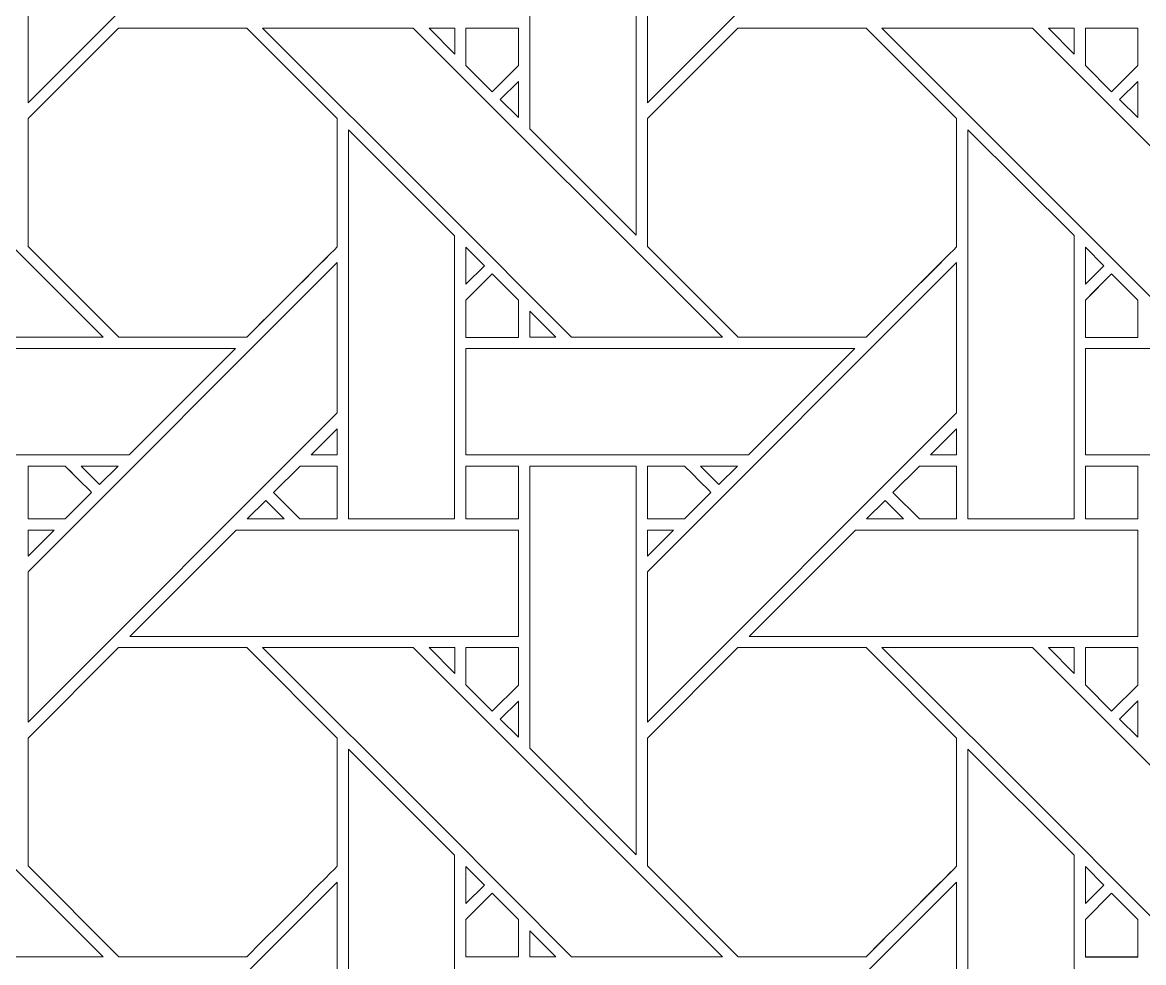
# Model space of a CAD drawing. Header units: inches. Extents: x 4.4 to 20.4, y 1.1 to 17.1.
# Drawn here: x 11.663 to 13.38, y 3.631 to 5.071 of the extents above; entities that cross this region are included whole.
import ezdxf

# ---------------------------------------------------------------- set-up
doc = ezdxf.new("R2010")
doc.units = ezdxf.units.IN
doc.header["$MEASUREMENT"] = 0
doc.layers.add('Design', color=7, linetype='Continuous', lineweight=0)

msp = doc.modelspace()

# ---------------------------------------------------------------- linework, layer by layer
at = {"layer": 'Design'}
for points, knots in [([(12.3829, 17.0948), (7.9646, 17.0948), (4.3829, 13.513), (4.3829, 9.0948), (4.3829, 4.6765), (7.9646, 1.0948), (12.3829, 1.0948), (16.8011, 1.0948), (20.3829, 4.6765), (20.3829, 9.0948), (20.3829, 13.513), (16.8011, 17.0948), (12.3829, 17.0948)], [0, 0, 0, 0, 1, 1, 1, 2, 2, 2, 3, 3, 3, 4, 4, 4, 4]), ([(12.3829, 16.2388), (8.4373, 16.2388), (5.2388, 13.0403), (5.2388, 9.0948), (5.2388, 5.1492), (8.4373, 1.9507), (12.3829, 1.9507), (16.3284, 1.9507), (19.5269, 5.1492), (19.5269, 9.0948), (19.5269, 13.0403), (16.3284, 16.2388), (12.3829, 16.2388)], [0, 0, 0, 0, 1, 1, 1, 2, 2, 2, 3, 3, 3, 4, 4, 4, 4]), ([(11.6717, 5.1782), (11.6717, 5.1782), (12.1453, 5.6518), (12.1453, 5.6518), (12.1453, 5.6518), (12.1453, 5.4217), (12.1453, 5.4217), (12.1453, 5.4217), (11.6717, 4.9481), (11.6717, 4.9481), (11.6717, 4.9481), (11.6717, 5.1782), (11.6717, 5.1782)], [0, 0, 0, 0, 1, 1, 1, 2, 2, 2, 3, 3, 3, 4, 4, 4, 4]), ([(12.6204, 5.1782), (12.6204, 5.1782), (13.0941, 5.6518), (13.0941, 5.6518), (13.0941, 5.6518), (13.0941, 5.4217), (13.0941, 5.4217), (13.0941, 5.4217), (12.6204, 4.9481), (12.6204, 4.9481), (12.6204, 4.9481), (12.6204, 5.1782), (12.6204, 5.1782)], [0, 0, 0, 0, 1, 1, 1, 2, 2, 2, 3, 3, 3, 4, 4, 4, 4]), ([(12.6032, 5.3403), (12.6032, 5.3403), (12.6032, 4.7452), (12.6032, 4.7452), (12.6032, 4.7452), (12.4403, 4.9081), (12.4403, 4.9081), (12.4403, 4.9081), (12.4403, 5.3403), (12.4403, 5.3403), (12.4403, 5.3403), (12.6032, 5.3403), (12.6032, 5.3403)], [0, 0, 0, 0, 1, 1, 1, 2, 2, 2, 3, 3, 3, 4, 4, 4, 4]), ([(11.0821, 5.0624), (11.0821, 5.0624), (11.313, 5.0624), (11.313, 5.0624), (11.313, 5.0624), (11.7867, 4.5888), (11.7867, 4.5888), (11.7867, 4.5888), (11.5557, 4.5888), (11.5557, 4.5888), (11.5557, 4.5888), (11.0821, 5.0624), (11.0821, 5.0624)], [0, 0, 0, 0, 1, 1, 1, 2, 2, 2, 3, 3, 3, 4, 4, 4, 4]), ([(12.0066, 4.5888), (12.0066, 4.5888), (11.8109, 4.5888), (11.8109, 4.5888), (11.8109, 4.5888), (11.6717, 4.728), (11.6717, 4.728), (11.6717, 4.728), (11.6717, 4.9237), (11.6717, 4.9237), (11.6717, 4.9237), (11.8104, 5.0624), (11.8104, 5.0624), (11.8104, 5.0624), (12.0066, 5.0624), (12.0066, 5.0624), (12.0066, 5.0624), (12.1453, 4.9237), (12.1453, 4.9237), (12.1453, 4.9237), (12.1453, 4.7274), (12.1453, 4.7274), (12.1275, 4.7095), (12.0156, 4.5978), (12.0066, 4.5888)], [0, 0, 0, 0, 1, 1, 1, 2, 2, 2, 3, 3, 3, 4, 4, 4, 5, 5, 5, 6, 6, 6, 7, 7, 7, 8, 8, 8, 8]), ([(11.6717, 4.728), (11.6717, 4.728), (11.6717, 4.9237), (11.6717, 4.9237), (11.6717, 4.9237), (11.8104, 5.0624), (11.8104, 5.0624), (11.8104, 5.0624), (12.0066, 5.0624), (12.0066, 5.0624), (12.0066, 5.0624), (12.1453, 4.9237), (12.1453, 4.9237), (12.1453, 4.9237), (12.1453, 4.7274), (12.1453, 4.7274), (12.1274, 4.7094), (12.0155, 4.5977), (12.0066, 4.5888), (12.0066, 4.5888), (11.8109, 4.5888), (11.8109, 4.5888), (11.8109, 4.5888), (11.6717, 4.728), (11.6717, 4.728)], [0, 0, 0, 0, 1, 1, 1, 2, 2, 2, 3, 3, 3, 4, 4, 4, 5, 5, 5, 6, 6, 6, 7, 7, 7, 8, 8, 8, 8]), ([(12.3052, 4.7887), (12.3052, 4.7887), (12.0308, 5.0624), (12.0308, 5.0624), (12.0308, 5.0624), (12.2618, 5.0624), (12.2618, 5.0624), (12.2618, 5.0624), (12.7354, 4.5888), (12.7354, 4.5888), (12.7354, 4.5888), (12.5044, 4.5888), (12.5044, 4.5888), (12.5044, 4.5888), (12.3052, 4.7887), (12.3052, 4.7887)], [0, 0, 0, 0, 1, 1, 1, 2, 2, 2, 3, 3, 3, 4, 4, 4, 5, 5, 5, 5]), ([(12.3253, 5.0624), (12.3253, 5.0624), (12.3253, 5.0226), (12.3253, 5.0226), (12.3253, 5.0226), (12.2859, 5.0624), (12.2859, 5.0624), (12.2859, 5.0624), (12.3253, 5.0624), (12.3253, 5.0624)], [0, 0, 0, 0, 1, 1, 1, 2, 2, 2, 3, 3, 3, 3]), ([(12.4228, 5.0624), (12.4228, 5.0624), (12.4228, 5.0048), (12.4228, 5.0048), (12.4228, 5.0048), (12.3828, 4.9648), (12.3828, 4.9648), (12.3828, 4.9648), (12.3425, 5.0052), (12.3425, 5.0052), (12.3425, 5.0052), (12.3425, 5.0624), (12.3425, 5.0624), (12.3425, 5.0624), (12.4228, 5.0624), (12.4228, 5.0624)], [0, 0, 0, 0, 1, 1, 1, 2, 2, 2, 3, 3, 3, 4, 4, 4, 5, 5, 5, 5]), ([(12.3828, 4.9648), (12.3828, 4.9648), (12.3425, 5.0052), (12.3425, 5.0052), (12.3425, 5.0052), (12.3425, 5.0624), (12.3425, 5.0624), (12.3425, 5.0624), (12.4228, 5.0624), (12.4228, 5.0624), (12.4228, 5.0624), (12.4228, 5.0048), (12.4228, 5.0048), (12.4228, 5.0048), (12.3828, 4.9648), (12.3828, 4.9648)], [0, 0, 0, 0, 1, 1, 1, 2, 2, 2, 3, 3, 3, 4, 4, 4, 5, 5, 5, 5]), ([(12.7591, 5.0624), (12.7591, 5.0624), (12.9553, 5.0624), (12.9553, 5.0624), (12.9553, 5.0624), (13.0941, 4.9237), (13.0941, 4.9237), (13.0941, 4.9237), (13.0941, 4.7274), (13.0941, 4.7274), (13.0763, 4.7095), (12.9643, 4.5978), (12.9553, 4.5888), (12.9553, 4.5888), (12.7596, 4.5888), (12.7596, 4.5888), (12.7596, 4.5888), (12.6204, 4.728), (12.6204, 4.728), (12.6204, 4.728), (12.6204, 4.9237), (12.6204, 4.9237), (12.6204, 4.9237), (12.7591, 5.0624), (12.7591, 5.0624)], [0, 0, 0, 0, 1, 1, 1, 2, 2, 2, 3, 3, 3, 4, 4, 4, 5, 5, 5, 6, 6, 6, 7, 7, 7, 8, 8, 8, 8]), ([(12.6204, 4.9237), (12.6204, 4.9237), (12.7591, 5.0624), (12.7591, 5.0624), (12.7591, 5.0624), (12.9553, 5.0624), (12.9553, 5.0624), (12.9553, 5.0624), (13.0941, 4.9237), (13.0941, 4.9237), (13.0941, 4.9237), (13.0941, 4.7274), (13.0941, 4.7274), (13.0757, 4.7089), (12.9639, 4.5973), (12.9553, 4.5888), (12.9553, 4.5888), (12.7596, 4.5888), (12.7596, 4.5888), (12.7596, 4.5888), (12.6204, 4.728), (12.6204, 4.728), (12.6204, 4.728), (12.6204, 4.9237), (12.6204, 4.9237)], [0, 0, 0, 0, 1, 1, 1, 2, 2, 2, 3, 3, 3, 4, 4, 4, 5, 5, 5, 6, 6, 6, 7, 7, 7, 8, 8, 8, 8]), ([(12.9795, 5.0624), (12.9795, 5.0624), (13.2105, 5.0624), (13.2105, 5.0624), (13.2105, 5.0624), (13.6841, 4.5888), (13.6841, 4.5888), (13.6841, 4.5888), (13.4531, 4.5888), (13.4531, 4.5888), (13.4531, 4.5888), (12.9795, 5.0624), (12.9795, 5.0624)], [0, 0, 0, 0, 1, 1, 1, 2, 2, 2, 3, 3, 3, 4, 4, 4, 4]), ([(13.2741, 5.0624), (13.2741, 5.0624), (13.2741, 5.0226), (13.2741, 5.0226), (13.2741, 5.0226), (13.2346, 5.0624), (13.2346, 5.0624), (13.2346, 5.0624), (13.2741, 5.0624), (13.2741, 5.0624)], [0, 0, 0, 0, 1, 1, 1, 2, 2, 2, 3, 3, 3, 3]), ([(13.3715, 5.0624), (13.3715, 5.0624), (13.3715, 5.0048), (13.3715, 5.0048), (13.3715, 5.0048), (13.3316, 4.9648), (13.3316, 4.9648), (13.3316, 4.9648), (13.2913, 5.0052), (13.2913, 5.0052), (13.2913, 5.0052), (13.2913, 5.0624), (13.2913, 5.0624), (13.2913, 5.0624), (13.3715, 5.0624), (13.3715, 5.0624)], [0, 0, 0, 0, 1, 1, 1, 2, 2, 2, 3, 3, 3, 4, 4, 4, 5, 5, 5, 5]), ([(13.3316, 4.9648), (13.3316, 4.9648), (13.2913, 5.0052), (13.2913, 5.0052), (13.2913, 5.0052), (13.2913, 5.0624), (13.2913, 5.0624), (13.2913, 5.0624), (13.3715, 5.0624), (13.3715, 5.0624), (13.3715, 5.0624), (13.3715, 5.0048), (13.3715, 5.0048), (13.3715, 5.0048), (13.3316, 4.9648), (13.3316, 4.9648)], [0, 0, 0, 0, 1, 1, 1, 2, 2, 2, 3, 3, 3, 4, 4, 4, 5, 5, 5, 5]), ([(12.4228, 4.9806), (12.4228, 4.9806), (12.4228, 4.9254), (12.4228, 4.9254), (12.4228, 4.9254), (12.395, 4.9528), (12.395, 4.9528), (12.395, 4.9528), (12.4228, 4.9806), (12.4228, 4.9806)], [0, 0, 0, 0, 1, 1, 1, 2, 2, 2, 3, 3, 3, 3]), ([(13.3715, 4.9806), (13.3715, 4.9806), (13.3715, 4.9254), (13.3715, 4.9254), (13.3715, 4.9254), (13.3438, 4.9528), (13.3438, 4.9528), (13.3438, 4.9528), (13.3715, 4.9806), (13.3715, 4.9806)], [0, 0, 0, 0, 1, 1, 1, 2, 2, 2, 3, 3, 3, 3]), ([(12.3252, 4.7444), (12.3252, 4.7444), (12.3252, 4.3108), (12.3252, 4.3108), (12.3252, 4.3108), (12.1625, 4.3108), (12.1625, 4.3108), (12.1625, 4.3108), (12.1625, 4.9066), (12.1625, 4.9066), (12.1625, 4.9066), (12.3252, 4.7444), (12.3252, 4.7444)], [0, 0, 0, 0, 1, 1, 1, 2, 2, 2, 3, 3, 3, 4, 4, 4, 4]), ([(13.274, 4.7445), (13.274, 4.7445), (13.274, 4.3108), (13.274, 4.3108), (13.274, 4.3108), (13.1112, 4.3108), (13.1112, 4.3108), (13.1112, 4.3108), (13.1112, 4.9066), (13.1112, 4.9066), (13.1112, 4.9066), (13.274, 4.7445), (13.274, 4.7445)], [0, 0, 0, 0, 1, 1, 1, 2, 2, 2, 3, 3, 3, 4, 4, 4, 4]), ([(12.3425, 4.6702), (12.3425, 4.6702), (12.3425, 4.727), (12.3425, 4.727), (12.3425, 4.727), (12.3707, 4.6984), (12.3707, 4.6984), (12.3707, 4.6984), (12.3425, 4.6702), (12.3425, 4.6702)], [0, 0, 0, 0, 1, 1, 1, 2, 2, 2, 3, 3, 3, 3]), ([(13.2913, 4.6702), (13.2913, 4.6702), (13.2913, 4.727), (13.2913, 4.727), (13.2913, 4.727), (13.3195, 4.6984), (13.3195, 4.6984), (13.3195, 4.6984), (13.2913, 4.6702), (13.2913, 4.6702)], [0, 0, 0, 0, 1, 1, 1, 2, 2, 2, 3, 3, 3, 3]), ([(11.6717, 4.2294), (11.6717, 4.2294), (12.1453, 4.7031), (12.1453, 4.7031), (12.1453, 4.7031), (12.1453, 4.473), (12.1453, 4.473), (12.1453, 4.473), (11.6717, 3.9994), (11.6717, 3.9994), (11.6717, 3.9994), (11.6717, 4.2294), (11.6717, 4.2294)], [0, 0, 0, 0, 1, 1, 1, 2, 2, 2, 3, 3, 3, 4, 4, 4, 4]), ([(12.6204, 4.2294), (12.6204, 4.2294), (13.0941, 4.7031), (13.0941, 4.7031), (13.0941, 4.7031), (13.0941, 4.473), (13.0941, 4.473), (13.0941, 4.473), (12.6204, 3.9994), (12.6204, 3.9994), (12.6204, 3.9994), (12.6204, 4.2294), (12.6204, 4.2294)], [0, 0, 0, 0, 1, 1, 1, 2, 2, 2, 3, 3, 3, 4, 4, 4, 4]), ([(12.3425, 4.5885), (12.3425, 4.5885), (12.3425, 4.6458), (12.3425, 4.6458), (12.3425, 4.6458), (12.3829, 4.6861), (12.3829, 4.6861), (12.3829, 4.6861), (12.4232, 4.6458), (12.4232, 4.6458), (12.4232, 4.6458), (12.4232, 4.5885), (12.4232, 4.5885), (12.4232, 4.5885), (12.3425, 4.5885), (12.3425, 4.5885)], [0, 0, 0, 0, 1, 1, 1, 2, 2, 2, 3, 3, 3, 4, 4, 4, 5, 5, 5, 5]), ([(12.3829, 4.6861), (12.3829, 4.6861), (12.4232, 4.6458), (12.4232, 4.6458), (12.4232, 4.6458), (12.4232, 4.5885), (12.4232, 4.5885), (12.4232, 4.5885), (12.3425, 4.5885), (12.3425, 4.5885), (12.3425, 4.5885), (12.3425, 4.6458), (12.3425, 4.6458), (12.3425, 4.6458), (12.3829, 4.6861), (12.3829, 4.6861)], [0, 0, 0, 0, 1, 1, 1, 2, 2, 2, 3, 3, 3, 4, 4, 4, 5, 5, 5, 5]), ([(13.2913, 4.5885), (13.2913, 4.5885), (13.2913, 4.6458), (13.2913, 4.6458), (13.2913, 4.6458), (13.3316, 4.6861), (13.3316, 4.6861), (13.3316, 4.6861), (13.3719, 4.6458), (13.3719, 4.6458), (13.3719, 4.6458), (13.3719, 4.5885), (13.3719, 4.5885), (13.3719, 4.5885), (13.2913, 4.5885), (13.2913, 4.5885)], [0, 0, 0, 0, 1, 1, 1, 2, 2, 2, 3, 3, 3, 4, 4, 4, 5, 5, 5, 5]), ([(13.3048, 4.6594), (13.3048, 4.6594), (13.3316, 4.6861), (13.3316, 4.6861), (13.3316, 4.6861), (13.3719, 4.6458), (13.3719, 4.6458), (13.3719, 4.6458), (13.3719, 4.5885), (13.3719, 4.5885), (13.3719, 4.5885), (13.2913, 4.5885), (13.2913, 4.5885), (13.2913, 4.5885), (13.2913, 4.6458), (13.2913, 4.6458), (13.2913, 4.6458), (13.3048, 4.6594), (13.3048, 4.6594)], [0, 0, 0, 0, 1, 1, 1, 2, 2, 2, 3, 3, 3, 4, 4, 4, 5, 5, 5, 6, 6, 6, 6]), ([(12.4802, 4.5888), (12.4802, 4.5888), (12.4405, 4.5888), (12.4405, 4.5888), (12.4405, 4.5888), (12.4405, 4.6286), (12.4405, 4.6286), (12.4405, 4.6286), (12.4802, 4.5888), (12.4802, 4.5888)], [0, 0, 0, 0, 1, 1, 1, 2, 2, 2, 3, 3, 3, 3]), ([(11.3938, 4.4088), (11.3938, 4.4088), (11.3938, 4.5715), (11.3938, 4.5715), (11.3938, 4.5715), (11.9895, 4.5715), (11.9895, 4.5715), (11.9895, 4.5715), (11.8268, 4.4088), (11.8268, 4.4088), (11.8268, 4.4088), (11.3938, 4.4088), (11.3938, 4.4088)], [0, 0, 0, 0, 1, 1, 1, 2, 2, 2, 3, 3, 3, 4, 4, 4, 4]), ([(12.3425, 4.4088), (12.3425, 4.4088), (12.3425, 4.5715), (12.3425, 4.5715), (12.3425, 4.5715), (12.9382, 4.5715), (12.9382, 4.5715), (12.9382, 4.5715), (12.7755, 4.4088), (12.7755, 4.4088), (12.7755, 4.4088), (12.3425, 4.4088), (12.3425, 4.4088)], [0, 0, 0, 0, 1, 1, 1, 2, 2, 2, 3, 3, 3, 4, 4, 4, 4]), ([(13.2913, 4.4088), (13.2913, 4.4088), (13.2913, 4.5715), (13.2913, 4.5715), (13.2913, 4.5715), (13.887, 4.5715), (13.887, 4.5715), (13.887, 4.5715), (13.7242, 4.4088), (13.7242, 4.4088), (13.7242, 4.4088), (13.2913, 4.4088), (13.2913, 4.4088)], [0, 0, 0, 0, 1, 1, 1, 2, 2, 2, 3, 3, 3, 4, 4, 4, 4]), ([(12.1056, 4.4089), (12.1056, 4.4089), (12.1453, 4.4486), (12.1453, 4.4486), (12.1453, 4.4486), (12.1453, 4.4089), (12.1453, 4.4089), (12.1453, 4.4089), (12.1056, 4.4089), (12.1056, 4.4089)], [0, 0, 0, 0, 1, 1, 1, 2, 2, 2, 3, 3, 3, 3]), ([(13.0543, 4.4089), (13.0543, 4.4089), (13.0941, 4.4486), (13.0941, 4.4486), (13.0941, 4.4486), (13.0941, 4.4089), (13.0941, 4.4089), (13.0941, 4.4089), (13.0543, 4.4089), (13.0543, 4.4089)], [0, 0, 0, 0, 1, 1, 1, 2, 2, 2, 3, 3, 3, 3]), ([(11.6717, 4.3107), (11.6717, 4.3107), (11.6717, 4.3915), (11.6717, 4.3915), (11.6717, 4.3915), (11.7287, 4.3915), (11.7287, 4.3915), (11.7339, 4.3864), (11.7646, 4.3556), (11.7691, 4.3512), (11.7691, 4.3512), (11.7286, 4.3107), (11.7286, 4.3107), (11.7286, 4.3107), (11.6717, 4.3107), (11.6717, 4.3107)], [0, 0, 0, 0, 1, 1, 1, 2, 2, 2, 3, 3, 3, 4, 4, 4, 5, 5, 5, 5]), ([(11.6717, 4.3915), (11.6717, 4.3915), (11.7287, 4.3915), (11.7287, 4.3915), (11.7337, 4.3865), (11.7645, 4.3557), (11.7691, 4.3512), (11.7691, 4.3512), (11.7286, 4.3107), (11.7286, 4.3107), (11.7286, 4.3107), (11.6717, 4.3107), (11.6717, 4.3107), (11.6717, 4.3107), (11.6717, 4.3915), (11.6717, 4.3915)], [0, 0, 0, 0, 1, 1, 1, 2, 2, 2, 3, 3, 3, 4, 4, 4, 5, 5, 5, 5]), ([(11.8095, 4.3916), (11.8095, 4.3916), (11.7813, 4.3634), (11.7813, 4.3634), (11.7813, 4.3634), (11.7531, 4.3916), (11.7531, 4.3916), (11.7531, 4.3916), (11.8095, 4.3916), (11.8095, 4.3916)], [0, 0, 0, 0, 1, 1, 1, 2, 2, 2, 3, 3, 3, 3]), ([(12.0882, 4.3107), (12.0882, 4.3107), (12.0479, 4.3511), (12.0479, 4.3511), (12.0479, 4.3511), (12.0883, 4.3915), (12.0883, 4.3915), (12.0883, 4.3915), (12.1453, 4.3915), (12.1453, 4.3915), (12.1453, 4.3915), (12.1453, 4.3107), (12.1453, 4.3107), (12.1453, 4.3107), (12.0882, 4.3107), (12.0882, 4.3107)], [0, 0, 0, 0, 1, 1, 1, 2, 2, 2, 3, 3, 3, 4, 4, 4, 5, 5, 5, 5]), ([(12.0479, 4.3511), (12.0479, 4.3511), (12.0883, 4.3915), (12.0883, 4.3915), (12.0883, 4.3915), (12.1453, 4.3915), (12.1453, 4.3915), (12.1453, 4.3915), (12.1453, 4.3107), (12.1453, 4.3107), (12.1453, 4.3107), (12.0882, 4.3107), (12.0882, 4.3107), (12.0882, 4.3107), (12.0479, 4.3511), (12.0479, 4.3511)], [0, 0, 0, 0, 1, 1, 1, 2, 2, 2, 3, 3, 3, 4, 4, 4, 5, 5, 5, 5]), ([(12.3425, 4.3915), (12.3425, 4.3915), (12.4228, 4.3915), (12.4228, 4.3915), (12.4228, 4.3915), (12.4228, 4.3107), (12.4228, 4.3107), (12.4228, 4.3107), (12.3425, 4.3107), (12.3425, 4.3107), (12.3425, 4.3107), (12.3425, 4.3915), (12.3425, 4.3915)], [0, 0, 0, 0, 1, 1, 1, 2, 2, 2, 3, 3, 3, 4, 4, 4, 4]), ([(12.3425, 4.3915), (12.3425, 4.3915), (12.4228, 4.3915), (12.4228, 4.3915), (12.4228, 4.3915), (12.4228, 4.3107), (12.4228, 4.3107), (12.4228, 4.3107), (12.3425, 4.3107), (12.3425, 4.3107), (12.3425, 4.3107), (12.3425, 4.3915), (12.3425, 4.3915)], [0, 0, 0, 0, 1, 1, 1, 2, 2, 2, 3, 3, 3, 4, 4, 4, 4]), ([(12.6032, 4.3916), (12.6032, 4.3916), (12.6032, 3.7964), (12.6032, 3.7964), (12.6032, 3.7964), (12.4403, 3.9594), (12.4403, 3.9594), (12.4403, 3.9594), (12.4403, 4.3916), (12.4403, 4.3916), (12.4403, 4.3916), (12.6032, 4.3916), (12.6032, 4.3916)], [0, 0, 0, 0, 1, 1, 1, 2, 2, 2, 3, 3, 3, 4, 4, 4, 4]), ([(12.6775, 4.3915), (12.6826, 4.3864), (12.7134, 4.3556), (12.7178, 4.3512), (12.7178, 4.3512), (12.6774, 4.3107), (12.6774, 4.3107), (12.6774, 4.3107), (12.6204, 4.3107), (12.6204, 4.3107), (12.6204, 4.3107), (12.6204, 4.3915), (12.6204, 4.3915), (12.6204, 4.3915), (12.6775, 4.3915), (12.6775, 4.3915)], [0, 0, 0, 0, 1, 1, 1, 2, 2, 2, 3, 3, 3, 4, 4, 4, 5, 5, 5, 5]), ([(12.6204, 4.3915), (12.6204, 4.3915), (12.6775, 4.3915), (12.6775, 4.3915), (12.6826, 4.3864), (12.7134, 4.3556), (12.7178, 4.3512), (12.7178, 4.3512), (12.6774, 4.3107), (12.6774, 4.3107), (12.6774, 4.3107), (12.6204, 4.3107), (12.6204, 4.3107), (12.6204, 4.3107), (12.6204, 4.3915), (12.6204, 4.3915)], [0, 0, 0, 0, 1, 1, 1, 2, 2, 2, 3, 3, 3, 4, 4, 4, 5, 5, 5, 5]), ([(12.7583, 4.3916), (12.7583, 4.3916), (12.73, 4.3634), (12.73, 4.3634), (12.73, 4.3634), (12.7018, 4.3916), (12.7018, 4.3916), (12.7018, 4.3916), (12.7583, 4.3916), (12.7583, 4.3916)], [0, 0, 0, 0, 1, 1, 1, 2, 2, 2, 3, 3, 3, 3]), ([(13.0941, 4.3915), (13.0941, 4.3915), (13.0941, 4.3107), (13.0941, 4.3107), (13.0941, 4.3107), (13.037, 4.3107), (13.037, 4.3107), (13.037, 4.3107), (12.9966, 4.3511), (12.9966, 4.3511), (12.9966, 4.3511), (13.037, 4.3915), (13.037, 4.3915), (13.037, 4.3915), (13.0941, 4.3915), (13.0941, 4.3915)], [0, 0, 0, 0, 1, 1, 1, 2, 2, 2, 3, 3, 3, 4, 4, 4, 5, 5, 5, 5]), ([(12.9966, 4.3511), (12.9966, 4.3511), (13.037, 4.3915), (13.037, 4.3915), (13.037, 4.3915), (13.0941, 4.3915), (13.0941, 4.3915), (13.0941, 4.3915), (13.0941, 4.3107), (13.0941, 4.3107), (13.0941, 4.3107), (13.037, 4.3107), (13.037, 4.3107), (13.037, 4.3107), (12.9966, 4.3511), (12.9966, 4.3511)], [0, 0, 0, 0, 1, 1, 1, 2, 2, 2, 3, 3, 3, 4, 4, 4, 5, 5, 5, 5]), ([(13.2913, 4.3915), (13.2913, 4.3915), (13.3715, 4.3915), (13.3715, 4.3915), (13.3715, 4.3915), (13.3715, 4.3107), (13.3715, 4.3107), (13.3715, 4.3107), (13.2913, 4.3107), (13.2913, 4.3107), (13.2913, 4.3107), (13.2913, 4.3915), (13.2913, 4.3915)], [0, 0, 0, 0, 1, 1, 1, 2, 2, 2, 3, 3, 3, 4, 4, 4, 4]), ([(13.3715, 4.3915), (13.3715, 4.3915), (13.3715, 4.3107), (13.3715, 4.3107), (13.3715, 4.3107), (13.2913, 4.3107), (13.2913, 4.3107), (13.2913, 4.3107), (13.2913, 4.3915), (13.2913, 4.3915), (13.2913, 4.3915), (13.3715, 4.3915), (13.3715, 4.3915)], [0, 0, 0, 0, 1, 1, 1, 2, 2, 2, 3, 3, 3, 4, 4, 4, 4]), ([(12.064, 4.3108), (12.064, 4.3108), (12.0075, 4.3108), (12.0075, 4.3108), (12.0075, 4.3108), (12.0358, 4.339), (12.0358, 4.339), (12.0358, 4.339), (12.064, 4.3108), (12.064, 4.3108)], [0, 0, 0, 0, 1, 1, 1, 2, 2, 2, 3, 3, 3, 3]), ([(13.0127, 4.3108), (13.0127, 4.3108), (12.9562, 4.3108), (12.9562, 4.3108), (12.9562, 4.3108), (12.9845, 4.339), (12.9845, 4.339), (12.9845, 4.339), (13.0127, 4.3108), (13.0127, 4.3108)], [0, 0, 0, 0, 1, 1, 1, 2, 2, 2, 3, 3, 3, 3]), ([(11.7115, 4.2936), (11.7115, 4.2936), (11.6717, 4.2538), (11.6717, 4.2538), (11.6717, 4.2538), (11.6717, 4.2936), (11.6717, 4.2936), (11.6717, 4.2936), (11.7115, 4.2936), (11.7115, 4.2936)], [0, 0, 0, 0, 1, 1, 1, 2, 2, 2, 3, 3, 3, 3]), ([(11.9904, 4.2936), (11.9904, 4.2936), (12.4228, 4.2936), (12.4228, 4.2936), (12.4228, 4.2936), (12.4228, 4.1308), (12.4228, 4.1308), (12.4228, 4.1308), (11.8275, 4.1308), (11.8275, 4.1308), (11.8275, 4.1308), (11.9904, 4.2936), (11.9904, 4.2936)], [0, 0, 0, 0, 1, 1, 1, 2, 2, 2, 3, 3, 3, 4, 4, 4, 4]), ([(12.6602, 4.2936), (12.6602, 4.2936), (12.6204, 4.2538), (12.6204, 4.2538), (12.6204, 4.2538), (12.6204, 4.2936), (12.6204, 4.2936), (12.6204, 4.2936), (12.6602, 4.2936), (12.6602, 4.2936)], [0, 0, 0, 0, 1, 1, 1, 2, 2, 2, 3, 3, 3, 3]), ([(12.7762, 4.1308), (12.7762, 4.1308), (12.9391, 4.2936), (12.9391, 4.2936), (12.9391, 4.2936), (13.3715, 4.2936), (13.3715, 4.2936), (13.3715, 4.2936), (13.3715, 4.1308), (13.3715, 4.1308), (13.3715, 4.1308), (12.7762, 4.1308), (12.7762, 4.1308)], [0, 0, 0, 0, 1, 1, 1, 2, 2, 2, 3, 3, 3, 4, 4, 4, 4]), ([(11.3565, 3.84), (11.3565, 3.84), (11.0821, 4.1137), (11.0821, 4.1137), (11.0821, 4.1137), (11.313, 4.1137), (11.313, 4.1137), (11.313, 4.1137), (11.7867, 3.64), (11.7867, 3.64), (11.7867, 3.64), (11.5557, 3.64), (11.5557, 3.64), (11.5557, 3.64), (11.3565, 3.84), (11.3565, 3.84)], [0, 0, 0, 0, 1, 1, 1, 2, 2, 2, 3, 3, 3, 4, 4, 4, 5, 5, 5, 5]), ([(11.6717, 3.7793), (11.6717, 3.7793), (11.6717, 3.9749), (11.6717, 3.9749), (11.6717, 3.9749), (11.8104, 4.1136), (11.8104, 4.1136), (11.8104, 4.1136), (12.0066, 4.1136), (12.0066, 4.1136), (12.0066, 4.1136), (12.1453, 3.9749), (12.1453, 3.9749), (12.1453, 3.9749), (12.1453, 3.7787), (12.1453, 3.7787), (12.1275, 3.7608), (12.0156, 3.649), (12.0066, 3.64), (12.0066, 3.64), (11.8109, 3.64), (11.8109, 3.64), (11.8109, 3.64), (11.6717, 3.7793), (11.6717, 3.7793)], [0, 0, 0, 0, 1, 1, 1, 2, 2, 2, 3, 3, 3, 4, 4, 4, 5, 5, 5, 6, 6, 6, 7, 7, 7, 8, 8, 8, 8]), ([(11.6717, 3.7793), (11.6717, 3.7793), (11.6717, 3.9749), (11.6717, 3.9749), (11.6717, 3.9749), (11.8104, 4.1136), (11.8104, 4.1136), (11.8104, 4.1136), (12.0066, 4.1136), (12.0066, 4.1136), (12.0066, 4.1136), (12.1453, 3.9749), (12.1453, 3.9749), (12.1453, 3.9749), (12.1453, 3.7787), (12.1453, 3.7787), (12.1275, 3.7608), (12.0156, 3.649), (12.0066, 3.64), (12.0066, 3.64), (11.8109, 3.64), (11.8109, 3.64), (11.8109, 3.64), (11.6717, 3.7793), (11.6717, 3.7793)], [0, 0, 0, 0, 1, 1, 1, 2, 2, 2, 3, 3, 3, 4, 4, 4, 5, 5, 5, 6, 6, 6, 7, 7, 7, 8, 8, 8, 8]), ([(12.3052, 3.84), (12.3052, 3.84), (12.0308, 4.1137), (12.0308, 4.1137), (12.0308, 4.1137), (12.2618, 4.1137), (12.2618, 4.1137), (12.2618, 4.1137), (12.7354, 3.64), (12.7354, 3.64), (12.7354, 3.64), (12.5044, 3.64), (12.5044, 3.64), (12.5044, 3.64), (12.3052, 3.84), (12.3052, 3.84)], [0, 0, 0, 0, 1, 1, 1, 2, 2, 2, 3, 3, 3, 4, 4, 4, 5, 5, 5, 5]), ([(12.3253, 4.1137), (12.3253, 4.1137), (12.3253, 4.0739), (12.3253, 4.0739), (12.3253, 4.0739), (12.2859, 4.1137), (12.2859, 4.1137), (12.2859, 4.1137), (12.3253, 4.1137), (12.3253, 4.1137)], [0, 0, 0, 0, 1, 1, 1, 2, 2, 2, 3, 3, 3, 3]), ([(12.4228, 4.1137), (12.4228, 4.1137), (12.4228, 4.0561), (12.4228, 4.0561), (12.4228, 4.0561), (12.3828, 4.0161), (12.3828, 4.0161), (12.3828, 4.0161), (12.3425, 4.0564), (12.3425, 4.0564), (12.3425, 4.0564), (12.3425, 4.1137), (12.3425, 4.1137), (12.3425, 4.1137), (12.4228, 4.1137), (12.4228, 4.1137)], [0, 0, 0, 0, 1, 1, 1, 2, 2, 2, 3, 3, 3, 4, 4, 4, 5, 5, 5, 5]), ([(12.3828, 4.0161), (12.3828, 4.0161), (12.3425, 4.0564), (12.3425, 4.0564), (12.3425, 4.0564), (12.3425, 4.1137), (12.3425, 4.1137), (12.3425, 4.1137), (12.4228, 4.1137), (12.4228, 4.1137), (12.4228, 4.1137), (12.4228, 4.0561), (12.4228, 4.0561), (12.4228, 4.0561), (12.3828, 4.0161), (12.3828, 4.0161)], [0, 0, 0, 0, 1, 1, 1, 2, 2, 2, 3, 3, 3, 4, 4, 4, 5, 5, 5, 5]), ([(12.7591, 4.1136), (12.7591, 4.1136), (12.9553, 4.1136), (12.9553, 4.1136), (12.9553, 4.1136), (13.0941, 3.9749), (13.0941, 3.9749), (13.0941, 3.9749), (13.0941, 3.7787), (13.0941, 3.7787), (13.0763, 3.7608), (12.9643, 3.649), (12.9553, 3.64), (12.9553, 3.64), (12.7596, 3.64), (12.7596, 3.64), (12.7596, 3.64), (12.6204, 3.7793), (12.6204, 3.7793), (12.6204, 3.7793), (12.6204, 3.9749), (12.6204, 3.9749), (12.6204, 3.9749), (12.7591, 4.1136), (12.7591, 4.1136)], [0, 0, 0, 0, 1, 1, 1, 2, 2, 2, 3, 3, 3, 4, 4, 4, 5, 5, 5, 6, 6, 6, 7, 7, 7, 8, 8, 8, 8]), ([(12.6204, 3.7793), (12.6204, 3.7793), (12.6204, 3.9749), (12.6204, 3.9749), (12.6204, 3.9749), (12.7591, 4.1136), (12.7591, 4.1136), (12.7591, 4.1136), (12.9553, 4.1136), (12.9553, 4.1136), (12.9553, 4.1136), (13.0941, 3.9749), (13.0941, 3.9749), (13.0941, 3.9749), (13.0941, 3.7787), (13.0941, 3.7787), (13.0761, 3.7606), (12.9642, 3.6489), (12.9553, 3.64), (12.9553, 3.64), (12.7596, 3.64), (12.7596, 3.64), (12.7596, 3.64), (12.6204, 3.7793), (12.6204, 3.7793)], [0, 0, 0, 0, 1, 1, 1, 2, 2, 2, 3, 3, 3, 4, 4, 4, 5, 5, 5, 6, 6, 6, 7, 7, 7, 8, 8, 8, 8]), ([(13.2539, 3.84), (13.2539, 3.84), (12.9796, 4.1137), (12.9796, 4.1137), (12.9796, 4.1137), (13.2105, 4.1137), (13.2105, 4.1137), (13.2105, 4.1137), (13.6841, 3.64), (13.6841, 3.64), (13.6841, 3.64), (13.4531, 3.64), (13.4531, 3.64), (13.4531, 3.64), (13.2539, 3.84), (13.2539, 3.84)], [0, 0, 0, 0, 1, 1, 1, 2, 2, 2, 3, 3, 3, 4, 4, 4, 5, 5, 5, 5]), ([(13.2741, 4.1137), (13.2741, 4.1137), (13.2741, 4.0739), (13.2741, 4.0739), (13.2741, 4.0739), (13.2346, 4.1137), (13.2346, 4.1137), (13.2346, 4.1137), (13.2741, 4.1137), (13.2741, 4.1137)], [0, 0, 0, 0, 1, 1, 1, 2, 2, 2, 3, 3, 3, 3]), ([(13.3715, 4.1137), (13.3715, 4.1137), (13.3715, 4.0561), (13.3715, 4.0561), (13.3715, 4.0561), (13.3316, 4.0161), (13.3316, 4.0161), (13.3316, 4.0161), (13.2913, 4.0564), (13.2913, 4.0564), (13.2913, 4.0564), (13.2913, 4.1137), (13.2913, 4.1137), (13.2913, 4.1137), (13.3715, 4.1137), (13.3715, 4.1137)], [0, 0, 0, 0, 1, 1, 1, 2, 2, 2, 3, 3, 3, 4, 4, 4, 5, 5, 5, 5]), ([(13.3316, 4.0161), (13.3316, 4.0161), (13.2913, 4.0564), (13.2913, 4.0564), (13.2913, 4.0564), (13.2913, 4.1137), (13.2913, 4.1137), (13.2913, 4.1137), (13.3715, 4.1137), (13.3715, 4.1137), (13.3715, 4.1137), (13.3715, 4.0561), (13.3715, 4.0561), (13.3715, 4.0561), (13.3316, 4.0161), (13.3316, 4.0161)], [0, 0, 0, 0, 1, 1, 1, 2, 2, 2, 3, 3, 3, 4, 4, 4, 5, 5, 5, 5]), ([(12.4228, 4.0318), (12.4228, 4.0318), (12.4228, 3.9767), (12.4228, 3.9767), (12.4228, 3.9767), (12.395, 4.0041), (12.395, 4.0041), (12.395, 4.0041), (12.4228, 4.0318), (12.4228, 4.0318)], [0, 0, 0, 0, 1, 1, 1, 2, 2, 2, 3, 3, 3, 3]), ([(13.3715, 4.0319), (13.3715, 4.0319), (13.3715, 3.9767), (13.3715, 3.9767), (13.3715, 3.9767), (13.3438, 4.0041), (13.3438, 4.0041), (13.3438, 4.0041), (13.3715, 4.0319), (13.3715, 4.0319)], [0, 0, 0, 0, 1, 1, 1, 2, 2, 2, 3, 3, 3, 3]), ([(12.3252, 3.7957), (12.3252, 3.7957), (12.3252, 3.362), (12.3252, 3.362), (12.3252, 3.362), (12.1625, 3.362), (12.1625, 3.362), (12.1625, 3.362), (12.1625, 3.9579), (12.1625, 3.9579), (12.1625, 3.9579), (12.3252, 3.7957), (12.3252, 3.7957)], [0, 0, 0, 0, 1, 1, 1, 2, 2, 2, 3, 3, 3, 4, 4, 4, 4]), ([(13.274, 3.7957), (13.274, 3.7957), (13.274, 3.362), (13.274, 3.362), (13.274, 3.362), (13.1112, 3.362), (13.1112, 3.362), (13.1112, 3.362), (13.1112, 3.9579), (13.1112, 3.9579), (13.1112, 3.9579), (13.274, 3.7957), (13.274, 3.7957)], [0, 0, 0, 0, 1, 1, 1, 2, 2, 2, 3, 3, 3, 4, 4, 4, 4]), ([(12.3425, 3.7215), (12.3425, 3.7215), (12.3425, 3.7782), (12.3425, 3.7782), (12.3425, 3.7782), (12.3707, 3.7497), (12.3707, 3.7497), (12.3707, 3.7497), (12.3425, 3.7215), (12.3425, 3.7215)], [0, 0, 0, 0, 1, 1, 1, 2, 2, 2, 3, 3, 3, 3]), ([(13.2913, 3.7215), (13.2913, 3.7215), (13.2913, 3.7782), (13.2913, 3.7782), (13.2913, 3.7782), (13.3195, 3.7497), (13.3195, 3.7497), (13.3195, 3.7497), (13.2913, 3.7215), (13.2913, 3.7215)], [0, 0, 0, 0, 1, 1, 1, 2, 2, 2, 3, 3, 3, 3]), ([(11.6717, 3.2807), (11.6717, 3.2807), (12.1453, 3.7543), (12.1453, 3.7543), (12.1453, 3.7543), (12.1453, 3.5243), (12.1453, 3.5243), (12.1453, 3.5243), (11.6717, 3.0506), (11.6717, 3.0506), (11.6717, 3.0506), (11.6717, 3.2807), (11.6717, 3.2807)], [0, 0, 0, 0, 1, 1, 1, 2, 2, 2, 3, 3, 3, 4, 4, 4, 4]), ([(12.6204, 3.2807), (12.6204, 3.2807), (13.0941, 3.7543), (13.0941, 3.7543), (13.0941, 3.7543), (13.0941, 3.5243), (13.0941, 3.5243), (13.0941, 3.5243), (12.6204, 3.0506), (12.6204, 3.0506), (12.6204, 3.0506), (12.6204, 3.2807), (12.6204, 3.2807)], [0, 0, 0, 0, 1, 1, 1, 2, 2, 2, 3, 3, 3, 4, 4, 4, 4]), ([(12.3425, 3.6398), (12.3425, 3.6398), (12.3425, 3.6971), (12.3425, 3.6971), (12.3425, 3.6971), (12.3829, 3.7374), (12.3829, 3.7374), (12.3829, 3.7374), (12.4232, 3.6971), (12.4232, 3.6971), (12.4232, 3.6971), (12.4232, 3.6398), (12.4232, 3.6398), (12.4232, 3.6398), (12.3425, 3.6398), (12.3425, 3.6398)], [0, 0, 0, 0, 1, 1, 1, 2, 2, 2, 3, 3, 3, 4, 4, 4, 5, 5, 5, 5]), ([(12.3829, 3.7374), (12.3829, 3.7374), (12.4232, 3.6971), (12.4232, 3.6971), (12.4232, 3.6971), (12.4232, 3.6398), (12.4232, 3.6398), (12.4232, 3.6398), (12.3425, 3.6398), (12.3425, 3.6398), (12.3425, 3.6398), (12.3425, 3.6971), (12.3425, 3.6971), (12.3425, 3.6971), (12.3829, 3.7374), (12.3829, 3.7374)], [0, 0, 0, 0, 1, 1, 1, 2, 2, 2, 3, 3, 3, 4, 4, 4, 5, 5, 5, 5]), ([(13.2913, 3.6397), (13.2913, 3.6397), (13.2913, 3.6971), (13.2913, 3.6971), (13.2913, 3.6971), (13.3316, 3.7374), (13.3316, 3.7374), (13.3316, 3.7374), (13.3719, 3.6971), (13.3719, 3.6971), (13.3719, 3.6971), (13.3719, 3.6397), (13.3719, 3.6397), (13.3719, 3.6397), (13.2913, 3.6397), (13.2913, 3.6397)], [0, 0, 0, 0, 1, 1, 1, 2, 2, 2, 3, 3, 3, 4, 4, 4, 5, 5, 5, 5]), ([(13.2913, 3.6399), (13.2913, 3.6399), (13.2913, 3.6971), (13.2913, 3.6971), (13.2913, 3.6971), (13.3316, 3.7374), (13.3316, 3.7374), (13.3316, 3.7374), (13.3719, 3.6971), (13.3719, 3.6971), (13.3719, 3.6971), (13.3719, 3.6399), (13.3719, 3.6399), (13.3719, 3.6399), (13.2913, 3.6399), (13.2913, 3.6399)], [0, 0, 0, 0, 1, 1, 1, 2, 2, 2, 3, 3, 3, 4, 4, 4, 5, 5, 5, 5]), ([(12.4802, 3.64), (12.4802, 3.64), (12.4405, 3.64), (12.4405, 3.64), (12.4405, 3.64), (12.4405, 3.6798), (12.4405, 3.6798), (12.4405, 3.6798), (12.4802, 3.64), (12.4802, 3.64)], [0, 0, 0, 0, 1, 1, 1, 2, 2, 2, 3, 3, 3, 3])]:
    msp.add_open_spline(points, degree=3, knots=knots, dxfattribs=at)

doc.saveas('drawing.dxf')
